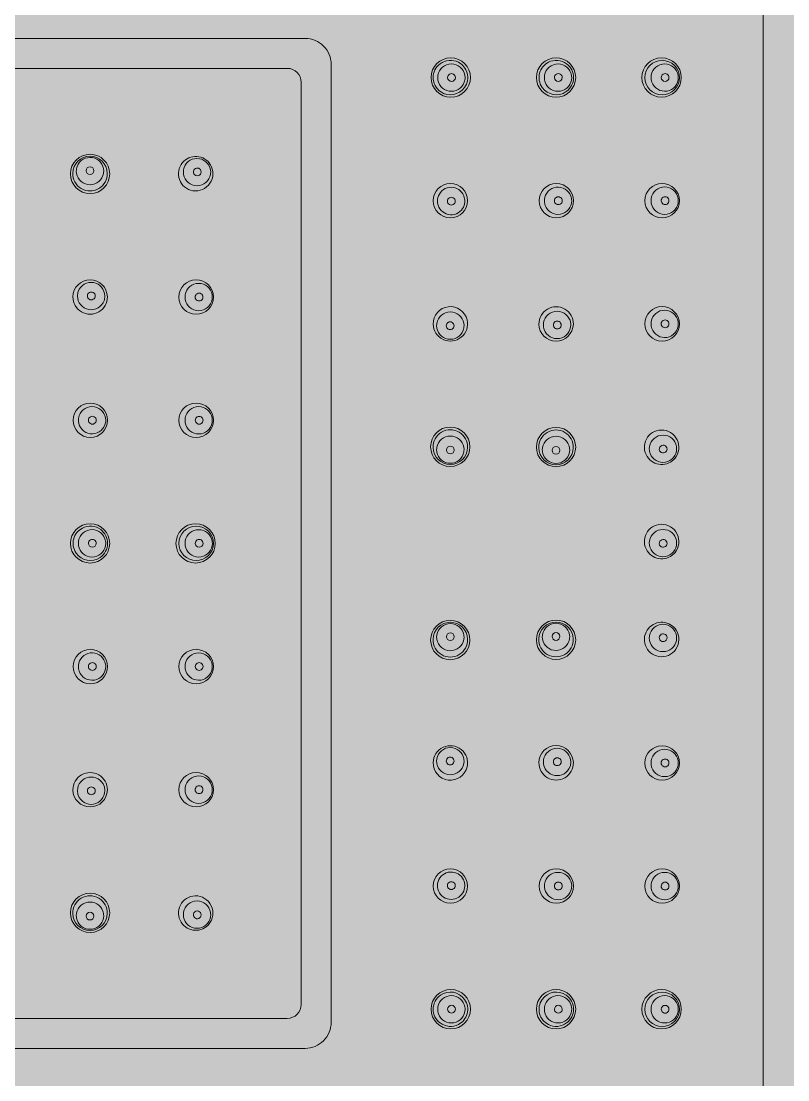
# Model space of a CAD drawing. Header units: metres. Extents: x 8 to 2416, y -346 to 476.
# Drawn here: x 221.245 to 221.3123, y -188.1158 to -188.0229 of the extents above; entities that cross this region are included whole.
import ezdxf

# ---------------------------------------------------------------- set-up
doc = ezdxf.new("R2010")
doc.units = ezdxf.units.M
doc.linetypes.add('0', pattern=[0])
doc.layers.get('0').update_dxf_attribs({"color": 250, "linetype": '0', "lineweight": 20})
doc.layers.add('baños', color=140, linetype='Continuous', lineweight=0)
doc.layers.add('SE-3', color=253, linetype='Continuous', lineweight=5)
doc.styles.get("Standard").update_dxf_attribs({"font": 'arial.ttf', "height": 0.1875})

# ---------------------------------------------------------------- blocks, each defined once
blk = doc.blocks.new('A$C3bae67db')
at = {"layer": 'baños'}
for p, q in [((0.05795743052766511, 0.144322481631086), (0.1420428246007646, 0.144322481631086)), ((0.05953425239812304, 0.1416937789345738), (0.140466002730534, 0.1416937789345738)), ((0.1443225757108735, 0.142043857970684), (0.1443225754321134, 0.05795731748658994)), ((0.1416938727786032, 0.1404659088862488), (0.1416938727786032, 0.05953413947369057)), ((0.05953425239812304, 0.05830626942536554), (0.1404660027303066, 0.05830626942536554)), ((0.05795743052766511, 0.05567756672882496), (0.1420428246007646, 0.05567756672882496))]:
    blk.add_line(p, q, dxfattribs=at)
blk.add_lwpolyline([(0.1822216636463319, 0.1822215602621071), (0.01777859148198413, 0.1822215602621071), (0.01777859148198413, 0.0177784880978038), (0.1822216636463319, 0.0177784880978038)], close=True, dxfattribs=at)
for centre in [(0.1548145222889357, 0.1408870045110753), (0.1640530075146867, 0.1408870039678796), (0.173318640134104, 0.1408899789571372), (0.1231651869033499, 0.1324260433361175), (0.1547765172470204, 0.1084808384551543), (0.1640530075146867, 0.1084584461727509), (0.1231651869033499, 0.1000025628189221), (0.1324312144556075, 0.1000025628189221), (0.1547765172470204, 0.0915192099047566), (0.1640530075146867, 0.09154160218716001), (0.1231651869033499, 0.0675740050237934), (0.1548145222889357, 0.05911304384883564), (0.1640530075146867, 0.05911304439203136), (0.173318640134104, 0.05911006940277375)]:
    blk.add_circle(centre, 0.001726273626168971, dxfattribs=at)
for centre, radius, start, end in [((0.1420439517716545, 0.142043857970684), 0.002278623939186994, 0, 90.028342605962), ((0.1547888044990682, 0.1408746469772559), 0.00152080370815291, 62.66042759306043, 126.6516953464654), ((0.1547952679800542, 0.1408844741055084), 0.001509106328667489, 15.44699995191784, 62.70706108587412), ((0.1640722618235682, 0.1408844735623127), 0.001509106328667489, 117.2929389141259, 164.5530000480822), ((0.1640787253045541, 0.1408746464340318), 0.00152080370815291, 53.3483046535346, 117.3395724069397), ((0.1733627583378361, 0.1408746346023015), 0.00152379913724904, 0.4815084169714707, 179.5184915830285), ((0.1404660027303066, 0.1404659088862488), 0.001227870048324664, 1.019894475264307e-08, 89.99999999743358), ((0.154779954137231, 0.1408858723439899), 0.001506514668338149, 126.6365019344265, 180.0534909585633), ((0.1548818735573345, 0.1408870348800129), 0.001204436081000226, 160.4002387764176, 180.1222094087611), ((0.1548762129459842, 0.1408905102631373), 0.001197938431549503, 359.8323604302385, 160.4660116733307), ((0.1548014601560421, 0.1408868336793496), 0.001502509496179472, 325.0549561738853, 15.42316380291073), ((0.1640660696475802, 0.1408868331361255), 0.001502509496179472, 164.5768361970892, 214.9450438261147), ((0.1642317606185966, 0.1408905097199131), 0.001197938431549503, 19.53398832666936, 180.1676395697615), ((0.1640875756663913, 0.1408858718007941), 0.001506514668338149, 359.9465090414367, 53.36349806557354), ((0.1642261000072462, 0.1408870343368172), 0.001204436081000226, 359.8777905912389, 19.59976122358242), ((0.1735879327966554, 0.1408975588384074), 0.001193729488785252, 19.31883691994197, 180.4856673573453), ((0.173548383587578, 0.140882942504664), 0.001235887417606161, 0.2085192358103739, 19.35172783045692), ((0.1547799326915733, 0.1408880552181309), 0.001506496842203655, 180.1365117840095, 235.2142598131893), ((0.154875373776596, 0.1408834951627291), 0.001197933953633447, 179.9535721002179, 340.4661922248824), ((0.1548872490989393, 0.1408878949216508), 0.0003418063086853633, 359.4251909468629, 180.574809053137), ((0.1548872490989393, 0.1408861024666983), 0.0003417930261405343, 180.2743482528581, 359.7256517471419), ((0.1548697114679012, 0.140886975271048), 0.001204434782080665, 340.4002334721913, 0.001426747796174793), ((0.1642382620966796, 0.1408869747278523), 0.001204434782080665, 179.9985732522038, 199.5997665278087), ((0.1642325997879848, 0.1408834946195334), 0.001197933953633447, 199.5338077751176, 0.04642789978211763), ((0.1642567245724162, 0.1408878943784266), 0.0003418063086853633, 359.4251909468629, 180.574809053137), ((0.1642567245724162, 0.1408861019234742), 0.0003417930261405343, 180.2743482528581, 359.7256517471419), ((0.164087597112049, 0.1408880546749067), 0.001506496842203655, 304.7857401868108, 359.8634882159922), ((0.1733627583378361, 0.1409054156539078), 0.001523851350039296, 180.6758761340693, 359.3241238659307), ((0.1736020809330707, 0.1408899221982729), 0.001207837290240649, 180.1177322109262, 199.462431998533), ((0.1735900794542626, 0.1408829216825787), 0.001194191915340333, 199.3376033057021, 0.2167987931731728), ((0.1736249318921832, 0.1408919247424087), 0.0003407503923429775, 359.2459407059765, 180.7540592940237), ((0.1736249318921832, 0.1408880084856499), 0.0003407213562947965, 180.0955432162111, 359.9044567837889), ((0.1547885912309734, 0.140897394191672), 0.001519107682017091, 235.1470028587918, 325.0064798470243), ((0.1640789385726489, 0.1408973936484479), 0.001519107682017091, 214.9935201529758, 304.8529971412082), ((0.1231643006516947, 0.1324698972235225), 0.001508167584307319, 0.8988493815665013, 179.0998149017747), ((0.1231623587499939, 0.1326707190876775), 0.001202478864778748, 0.3590424349740219, 159.9504803202511), ((0.1324413689594053, 0.1324522226109579), 0.001510474982378461, 32.1423970633517, 140.2087241241978), ((0.1231503753512584, 0.1326780761858615), 0.001188702755491038, 160.0855827822089, 179.9977080007025), ((0.1231630720519092, 0.1327118830991409), 0.0003427216785174244, 0.3316643732419094, 179.6745511585951), ((0.1324266470664384, 0.1324412776402468), 0.001506273214753162, 139.5304199536453, 260.3648829553553), ((0.1325482119779622, 0.1325905084226164), 0.001196171468180108, 160.2835028898118, 180.0059143141971), ((0.1325506891902819, 0.1325836751423921), 0.001200821812368165, 359.9070834077331, 160.0164505868466), ((0.132424476491849, 0.132457578697931), 0.001521988814155353, 260.5481525612156, 31.633336167478), ((0.1325686359629685, 0.1326093671298381), 0.000340463161306216, 99.65649165936632, 173.5617333049892), ((0.1325690308955814, 0.1326063921405805), 0.0003434622621792048, 35.70272115541425, 99.63819332802713), ((0.1231642624604206, 0.1324400996429844), 0.001508967363600021, 177.8229479661159, 2.030180756715632), ((0.1231641214516799, 0.1326856574057658), 0.001202472454991783, 180.358968906651, 340.1830485852777), ((0.1231630718386327, 0.1327158136802709), 0.0003427216785175545, 180.3316643734357, 359.6745511584029), ((0.1231761269213507, 0.1326783000023326), 0.001188687084480606, 340.3205009243842, 359.9977989997734), ((0.1325528564352112, 0.1325884322095234), 0.001200817506817739, 179.9068270054256, 340.0843865683467), ((0.1325714077592579, 0.1326092437337465), 0.0003432313649668054, 173.5931482232722, 249.6561820570691), ((0.1325714648543794, 0.1326072964444833), 0.0003414261719296849, 249.5335920906758, 323.3377727266896), ((0.1325707775483238, 0.1326069054866466), 0.0003417448353014675, 323.4591566175691, 35.80372518769882), ((0.1325553311964427, 0.1325816052425566), 0.00119617823364954, 340.3514577205625, 0.005868943530813565), ((0.1547836393076718, 0.1300687143410251), 0.001515209523409549, 0.2469365196410936, 179.7554027190644), ((0.1548495717347773, 0.1300592951881931), 0.001195045438537086, 22.2327774254911, 158.1927723495052), ((0.1640787793817449, 0.1300701143819545), 0.001515209523409549, 0.244597280935595, 179.7530634803589), ((0.1642307476170313, 0.13007862190371), 0.001198002774692498, 19.54098476406944, 175.6504272075318), ((0.173362401986898, 0.1300647464498077), 0.001523801172583426, 0.5737534540958034, 179.4252485220948), ((0.1735870965392419, 0.1300871698114356), 0.001193765215403577, 19.32207125938354, 180.3634045924782), ((0.1548496313835326, 0.1300432310515767), 0.001201160729709154, 157.4823809651803, 188.7029098754977), ((0.1548658201777666, 0.1300372802267766), 0.0003418119665338834, 359.8484264500146, 180.1447206987231), ((0.1548496313903538, 0.1300432310498714), 0.001201160736598691, 327.0834398431392, 22.94316871134812), ((0.1642419498457652, 0.1300763563818812), 0.001209345381516621, 175.5836531630927, 199.581443262906), ((0.1642555269698018, 0.1300757987762502), 0.0003418119665338834, 359.8552793012769, 180.1515735499855), ((0.1642251844671332, 0.1300752932365477), 0.001204359554630129, 359.9984916965058, 19.6016971446696), ((0.1736239775159643, 0.1300814908772914), 0.0003407568798300127, 359.6753688899595, 180.6539242679389), ((0.1735748515534592, 0.1300797142414361), 0.001207791056576054, 359.9972663805075, 19.46362926669158), ((0.1547836390318675, 0.1300822255915257), 0.001515211808342921, 180.2663152946292, 359.7360239440766), ((0.1548496313908085, 0.1300432310502124), 0.001201160737011495, 188.7029097774981, 327.0834398944908), ((0.1548658200720379, 0.1300355126130519), 0.0003418119665339049, 179.8484264500145, 0.1447206987231602), ((0.1640787796575491, 0.1300836256324551), 0.001515211808342921, 180.2639760559234, 359.7336847053708), ((0.1642315464253183, 0.1300717577606925), 0.001198002720139636, 199.5409825423229, 0.1675718781782871), ((0.1642555270755306, 0.1300740311624971), 0.0003418119665339049, 179.8552793012768, 0.1515735499854856), ((0.1733624022554263, 0.1300955574157179), 0.001523803867774046, 180.5837768436947, 359.4152251325286), ((0.1736011463920217, 0.1300795406747746), 0.001207791059114692, 179.9972673894018, 199.4636292400845), ((0.1735889014021463, 0.1300720851049171), 0.001193765217027741, 199.3220713678814, 0.3634036108910048), ((0.1736239886916078, 0.1300776018586198), 0.0003407458622599414, 180.0000000000635, 0.3292931579268081), ((0.1231747063806665, 0.121623541393852), 0.001510641993610608, 0.5809473250861245, 179.4860116572814), ((0.123262699549457, 0.1217059849352253), 0.001200928035992184, 359.92580103304, 160.1673369226743), ((0.1324740349954823, 0.1216022853915248), 0.001523564837230641, 0.5749321923366639, 179.4273566964525), ((0.1326987807566979, 0.1216258576544575), 0.00119389333313216, 359.6410510969565, 160.6700218788731), ((0.1232623369068619, 0.1217085495881847), 0.001199718968097798, 160.2766783095563, 180.003053155093), ((0.1232772612628992, 0.1217197312221217), 0.0003424123588573842, 359.901977847135, 179.9074873413072), ((0.1327108255040343, 0.1216185695606313), 0.001207674969753276, 160.5328952600326, 180), ((0.1327336136377539, 0.121620538979748), 0.0003407760450880885, 359.6740150187168, 180.3195815854411), ((0.1231747060002704, 0.1216241922170909), 0.001510635915196017, 179.5106951228642, 0.5562638595076828), ((0.1232635601574543, 0.1217070845143482), 0.001200943033476937, 179.9331528515922, 340.1968952919805), ((0.1232772612081021, 0.1217196982979019), 0.0003424123588572697, 179.9019781301492, 359.907487058293), ((0.1232639058281961, 0.1217044297143204), 0.00119972075021922, 340.3105915023508, 0), ((0.132474034394761, 0.1216323613833694), 0.001523560504830024, 180.5584262577229, 359.4438626310407), ((0.1326970202950974, 0.1216110324051769), 0.001193893552601191, 179.6382842799193, 340.6700129615115), ((0.1327336134233406, 0.121616699387026), 0.0003407760450881728, 179.6740150186533, 0.3195815855062213), ((0.1326849756937349, 0.1216183202511658), 0.00120767496975197, 340.5328952513857, 0.00274696578805152), ((0.1547853672098167, 0.1192765180312456), 0.001507949430811743, 12.71368867748525, 181.2138850666507), ((0.1547802005598182, 0.1191144339683952), 0.001200943033476937, 359.9331528515922, 160.1968952919805), ((0.1640625266116071, 0.119260297291806), 0.001510635915196017, 359.4437361404923, 180.4893048771358), ((0.1641513807687911, 0.1191774049945202), 0.001200943033476937, 19.80310470801955, 180.0668471484078), ((0.1733614600732576, 0.1192551031147566), 0.001523560504830024, 0.5561373689593011, 179.441573742277), ((0.173584445973594, 0.1192764320929776), 0.001193893552601191, 19.32998703848845, 180.3617157200807), ((0.154786836550576, 0.1192644883590113), 0.001509211767642307, 180.756105973771, 13.17146777037103), ((0.1547810611678155, 0.119115533547518), 0.001200928035992184, 179.92580103304, 340.1673369226742), ((0.1547798548890764, 0.119117088768423), 0.00119972075021922, 160.3105915023508, 180), ((0.1547664994543734, 0.1191017872606217), 0.0003424123588573842, 179.9019778471349, 359.9074873413071), ((0.1547664995091704, 0.1191018201848415), 0.0003424123588572697, 359.9019781301491, 179.907487058293), ((0.1547814238101832, 0.1191129688945587), 0.001199718968097798, 340.2766783095563, 0.003053155092960894), ((0.1640625269920033, 0.1192609481150164), 0.001510641993610608, 180.5139883427186, 359.4190526749139), ((0.1641501575181987, 0.1191759399206838), 0.001199718968097798, 179.996946844907, 199.7233216904437), ((0.1641505201607938, 0.1191785045736431), 0.001200928035992184, 199.8326630773257, 0.07419896695995848), ((0.1641650818194389, 0.119164791210995), 0.0003424123588572697, 0.09251294170702966, 180.0980218698508), ((0.164165081874236, 0.1191647582867468), 0.0003424123588573842, 180.0925126586928, 0.09802215286506169), ((0.1641517264395329, 0.119180059794548), 0.00119972075021922, 0, 19.68940849764915), ((0.1733614606739788, 0.1192851791066296), 0.001523564837230641, 180.5726433035475, 359.4250678076634), ((0.1735982511823035, 0.1192688949374947), 0.001207674969753276, 180, 199.4671047399674), ((0.1735862064351945, 0.1192616068436685), 0.00119389333313216, 199.3299781211269, 0.3589489030434814), ((0.1736210391018371, 0.1192707651111), 0.0003407760450881728, 359.6804184144938, 180.3259849813467), ((0.1736210393162505, 0.1192669255184065), 0.0003407760450880885, 179.6804184145589, 0.3259849812831996), ((0.1735724013722315, 0.1192691442469602), 0.00120767496975197, 359.997253034212, 19.4671047486143), ((0.1231909590462124, 0.1108008638764133), 0.001515211808342921, 0.2663152946292405, 179.7360239440766), ((0.1233437258139816, 0.110812731748176), 0.001198002720139636, 359.8324281218217, 160.4590174576771), ((0.1324749765769297, 0.1107919070824366), 0.001523803867774046, 0.5847748674714536, 179.4162231563053), ((0.1327014757236498, 0.110815379393209), 0.001193765217027741, 359.636596389109, 160.6779286321186), ((0.1231909587704081, 0.1108143751269139), 0.001515209523409549, 180.2469365196411, 359.7554027190644), ((0.1233541292344285, 0.1108081331269872), 0.001209345381516621, 160.4185567370955, 184.4163468369073), ((0.1233429270056945, 0.1108058676051584), 0.001198002774692498, 184.3495727924682, 340.4590152359306), ((0.1233677064641938, 0.1108104583463714), 0.0003418119665339049, 359.8484264500146, 180.1447206987231), ((0.1233677063584651, 0.1108086907326467), 0.0003418119665338834, 179.8484264500145, 0.1447206987231602), ((0.1233373638557964, 0.1108091962723208), 0.001204359554630129, 340.3983028553304, 0.00150830349425744), ((0.1324749763084014, 0.1108227180483183), 0.001523801172583426, 180.5747514779052, 359.4262465459042), ((0.1326996708607453, 0.1108002946866904), 0.001193765215403577, 179.6365954075218, 340.6779287406165), ((0.1327137207135252, 0.1108079238233515), 0.001207791059114692, 160.5363707599155, 180.0027326105982), ((0.1327365518374677, 0.1108059736208347), 0.0003407568798300127, 179.346075732061, 0.324631110040522), ((0.1327365630131112, 0.1108098626395062), 0.0003407458622599414, 359.6707068420732, 179.9999999999365), ((0.13268742587519, 0.11080775025669), 0.001207791056576054, 340.5363707333084, 0.002733619492575247), ((0.154777441690177, 0.1084667821483158), 0.001508967363600021, 357.8229479661159, 182.0301807567156), ((0.1640520830717573, 0.1084443898659124), 0.001508967363600021, 357.9698192432843, 182.1770520338841), ((0.1733140727449349, 0.1084461868578792), 0.001506273214753162, 99.63511704464479, 220.4695800463549), ((0.1733119021703455, 0.1084298858001951), 0.001521988814155353, 328.366663832522, 99.45184743878444), ((0.1547775826986904, 0.1082212243855061), 0.001202472454991783, 0.3589689066509878, 160.1830485852777), ((0.1640519420630167, 0.1081988321031027), 0.001202472454991783, 19.81695141472233, 179.641031093349), ((0.1734402821137078, 0.1082990322886026), 0.001200817506817739, 19.91561343165329, 180.0931729945744), ((0.1547774034986755, 0.1084369845677777), 0.001508167584307319, 180.8988493815665, 359.0998149017749), ((0.1547655772292469, 0.1082285817889677), 0.001188687084480606, 160.3205009243842, 179.9977989997734), ((0.1547793454006037, 0.1082361627036228), 0.001202478864778748, 180.359042434974, 339.950480320251), ((0.1547786323117375, 0.1081910681110294), 0.0003427216785175545, 0.3316643734356975, 179.6745511584029), ((0.1547786320986884, 0.1081949986921309), 0.0003427216785174244, 180.3316643732419, 359.6745511585951), ((0.1547913287991118, 0.1082288056054104), 0.001188702755491038, 340.0855827822091, 359.9977080007025), ((0.1640521212630315, 0.1084145922853459), 0.001508167584307319, 180.9001850982253, 359.1011506184335), ((0.1640381959625952, 0.108206413323007), 0.001188702755491038, 180.0022919992975, 199.9144172177911), ((0.1640501793613307, 0.108213770421191), 0.001202478864778748, 200.049519679749, 359.640957565026), ((0.1640508924499695, 0.1081686758285976), 0.0003427216785175545, 0.325448841597066, 179.6683356265643), ((0.164050892663246, 0.1081726064097275), 0.0003427216785174244, 180.3254488414049, 359.6683356267581), ((0.1640639475326875, 0.1082061895065642), 0.001188687084480606, 0.002201000226615922, 19.67949907561579), ((0.1734356376564588, 0.1082969560755096), 0.001196171468180108, 179.9940856858028, 199.7164971101882), ((0.1734381148687785, 0.1083037893557623), 0.001200821812368165, 199.9835494131536, 0.09291659226688478), ((0.1734588334377545, 0.108278220764408), 0.0003432313649668054, 110.3438179429309, 186.406851776728), ((0.1734560616412377, 0.108278097368288), 0.000340463161306216, 186.4382666950108, 260.3435083406337), ((0.173458890532876, 0.1082801680536427), 0.0003414261719296849, 36.66222727331039, 110.4664079093241), ((0.1734564565740779, 0.1082810723575456), 0.0003434622621792048, 260.361806671973, 324.2972788445858), ((0.1734582032268204, 0.1082805590115079), 0.0003417448353014675, 324.1962748123012, 36.54084338243083), ((0.1734427568749393, 0.1083058592555695), 0.00119617823364954, 359.9941310564691, 19.64854227943749), ((0.1733287946379019, 0.1084352418871966), 0.001510474982378461, 219.7912758758021, 327.8576029366485), ((0.1231844412122314, 0.1000000324133552), 0.001509106328667489, 117.2929389141259, 164.5530000480822), ((0.1231909046932174, 0.0999902052850743), 0.00152080370815291, 53.34830465353465, 117.3395724069396), ((0.1324753326595669, 0.09998721846408642), 0.00152379913724904, 0.4815084169714707, 179.5184915830285), ((0.1733140727449349, 0.1001681136695467), 0.001506273214753162, 99.63511704464479, 220.4695800463549), ((0.1733119021703455, 0.1001518126118626), 0.001521988814155353, 328.366663832522, 99.45184743878444), ((0.1231782490362434, 0.100002391987168), 0.001502509496179472, 164.5768361970892, 214.9450438261147), ((0.1233439400072598, 0.1000060685709556), 0.001197938431549503, 19.53398832666936, 180.1676395697615), ((0.1231997550550545, 0.1000014306518366), 0.001506514668338149, 359.9465090414367, 53.3634980655735), ((0.1233382793959095, 0.1000025931878596), 0.001204436081000226, 359.8777905912389, 19.59976122358242), ((0.1327005071181588, 0.1000101427001923), 0.001193729488785252, 19.31883691994197, 180.4856673573453), ((0.1326609579090814, 0.09999552636644893), 0.001235887417606161, 0.2085192358103739, 19.35172783045692), ((0.1734402821137078, 0.1000209591002701), 0.001200817506817739, 19.91561343165329, 180.0931729945744), ((0.1734427568749393, 0.1000277860672369), 0.00119617823364954, 359.9941310564691, 19.64854227943749), ((0.1233504414853428, 0.1000025335788948), 0.001204434782080665, 179.9985732522038, 199.5997665278087), ((0.1233447791768754, 0.09999905347057592), 0.001197933953633447, 199.5338077751176, 0.04642789978211763), ((0.1233689039610795, 0.1000034532294691), 0.0003418063086853633, 359.4251909468629, 180.574809053137), ((0.1233689039610795, 0.1000016607745167), 0.0003417930261405343, 180.2743482528581, 359.7256517471419), ((0.1231997765007122, 0.1000036135259492), 0.001506496842203655, 304.7857401868107, 359.8634882159906), ((0.1324753326595669, 0.1000179995156927), 0.001523851350039296, 180.6758761340693, 359.3241238659307), ((0.1327146552545742, 0.1000025060600578), 0.001207837290240649, 180.1177322109262, 199.462431998533), ((0.1327026537757661, 0.09999550554436354), 0.001194191915340333, 199.3376033057018, 0.2167987931731728), ((0.1327375062136866, 0.1000045086041936), 0.0003407503923429775, 359.2459407059762, 180.7540592940236), ((0.1327375062136866, 0.1000005923474347), 0.0003407213562947965, 180.0955432162111, 359.9044567837889), ((0.1734356376564588, 0.1000188828871771), 0.001196171468180108, 179.9940856858028, 199.7164971101882), ((0.1734381148687785, 0.1000257161674298), 0.001200821812368165, 199.9835494131536, 0.09291659226688478), ((0.1734588334377545, 0.1000001475760754), 0.0003432313649668054, 110.3438179429309, 186.406851776728), ((0.1734560616412377, 0.1000000241799555), 0.000340463161306216, 186.4382666950108, 260.3435083406337), ((0.173458890532876, 0.1000020948653102), 0.0003414261719296849, 36.66222727331039, 110.4664079093241), ((0.1734564565740779, 0.1000029991692131), 0.0003434622621792048, 260.361806671973, 324.2972788445858), ((0.1734582032268204, 0.1000024858231754), 0.0003417448353014675, 324.1962748123012, 36.54084338243083), ((0.1231911179613121, 0.1000129524994904), 0.001519107682017091, 214.9935201529758, 304.8529971412081), ((0.1733287946379019, 0.100157168698864), 0.001510474982378461, 219.7912758758021, 327.8576029366485), ((0.1547774034986755, 0.09156306379213319), 0.001508167584307319, 0.9001850982249275, 179.1011506184335), ((0.1547793454006037, 0.09176388565628812), 0.001202478864778748, 20.04951967974874, 179.640957565026), ((0.1640521212630315, 0.09158545607456503), 0.001508167584307319, 0.8988493815665013, 179.0998149017747), ((0.1640501793613307, 0.09178627793871996), 0.001202478864778748, 0.3590424349740219, 159.9504803202513), ((0.1733287946379019, 0.09156480647271437), 0.001510474982378461, 32.14239706335145, 140.2087241241978), ((0.1547786320986884, 0.09180504966778003), 0.0003427216785174244, 0.3254488414049065, 179.6683356267581), ((0.1547913287991118, 0.09177124275450055), 0.001188702755491038, 0.00229199929753495, 19.91441721779088), ((0.1640381959625952, 0.09179363503690396), 0.001188702755491038, 160.0855827822087, 179.9977080007025), ((0.164050892663246, 0.09182744195018344), 0.0003427216785174244, 0.3316643732419094, 179.6745511585951), ((0.1733140727449349, 0.09155386150203171), 0.001506273214753162, 139.5304199536451, 260.3648829553553), ((0.1734356376564588, 0.09170309228440132), 0.001196171468180108, 160.2835028898118, 180.0059143141971), ((0.1734381148687785, 0.09169625900414857), 0.001200821812368165, 359.9070834077331, 160.0164505868466), ((0.1733119021703455, 0.09157016255971584), 0.001521988814155353, 260.5481525612156, 31.63333616747779), ((0.1734560616412377, 0.09172195099162295), 0.000340463161306216, 99.65649165936632, 173.5617333049894), ((0.1734564565740779, 0.09171897600236534), 0.0003434622621792048, 35.70272115541402, 99.63819332802701), ((0.154777441690177, 0.09153326621159508), 0.001508967363600021, 177.9698192432843, 2.177052033884066), ((0.1547655772292469, 0.09177146657094326), 0.001188687084480606, 180.0022010002266, 199.679499075616), ((0.1547775826986904, 0.09177882397440484), 0.001202472454991783, 199.8169514147223, 359.6410310933491), ((0.1547786323117375, 0.09180898024888151), 0.0003427216785175545, 180.3254488415971, 359.6683356265643), ((0.1640520830717573, 0.09155565849399849), 0.001508967363600021, 177.8229479661159, 2.030180756715632), ((0.1640519420630167, 0.09180121625680826), 0.001202472454991783, 180.358968906651, 340.1830485852777), ((0.1640508924499695, 0.09183137253131335), 0.0003427216785175545, 180.3316643734357, 359.6745511584029), ((0.1640639475326875, 0.09179385885334668), 0.001188687084480606, 340.320500924384, 359.9977989997734), ((0.1734402821137078, 0.09170101607130832), 0.001200817506817739, 179.9068270054256, 340.0843865683467), ((0.1734588334377545, 0.09172182759550296), 0.0003432313649668054, 173.5931482232722, 249.6561820570691), ((0.173458890532876, 0.09171988030626821), 0.0003414261719296849, 249.5335920906759, 323.3377727266896), ((0.1734582032268204, 0.09171948934840302), 0.0003417448353014675, 323.4591566175689, 35.80372518769882), ((0.1734427568749393, 0.09169418910434146), 0.00119617823364954, 340.3514577205627, 0.005868943530813565), ((0.1231909587704081, 0.08918567323299698), 0.001515209523409549, 0.244597280935595, 179.7530634803589), ((0.1233429270056945, 0.0891941807547525), 0.001198002774692498, 19.54098476406944, 175.6504272075318), ((0.1324749763084014, 0.08917733031159258), 0.001523801172583426, 0.5737534540958034, 179.4252485220948), ((0.1326996708607453, 0.08919975367322053), 0.001193765215403577, 19.32207125938354, 180.3634045924782), ((0.1233541292344285, 0.08919191523292369), 0.001209345381516621, 175.5836531630927, 199.5814432629045), ((0.1233677063584651, 0.08919135762729269), 0.0003418119665338834, 359.8552793012769, 180.1515735499855), ((0.1233373638557964, 0.08919085208759014), 0.001204359554630129, 359.9984916965058, 19.6016971446696), ((0.1327365518374677, 0.08919407473907626), 0.0003407568798300127, 359.6753688899595, 180.6539242679389), ((0.13268742587519, 0.08919229810322093), 0.001207791056576054, 359.9972663805075, 19.46362926669158), ((0.1231909590462124, 0.08919918448349762), 0.001515211808342921, 180.2639760559234, 359.7336847053708), ((0.1233437258139816, 0.08918731661173496), 0.001198002720139636, 199.5409825423229, 0.1675718781782871), ((0.1233677064641938, 0.08918959001353954), 0.0003418119665339049, 179.8552793012768, 0.1515735499854856), ((0.1324749765769297, 0.08920814127750276), 0.001523803867774046, 180.5837768436947, 359.4152251325286), ((0.1327137207135252, 0.08919212453655945), 0.001207791059114692, 179.9972673894018, 199.4636292400845), ((0.1327014757236498, 0.08918466896670196), 0.001193765217027741, 199.3220713678814, 0.3634036108910048), ((0.1327365630131112, 0.08919018572040471), 0.0003407458622599414, 180.0000000000635, 0.3292931579268081), ((0.154786836550576, 0.08073556000089965), 0.001509211767642307, 346.828532229629, 179.243894026229), ((0.1547810611678155, 0.0808845148123929), 0.001200928035992184, 19.83266307732556, 180.07419896696), ((0.1640625269920033, 0.0807391002448945), 0.001510641993610608, 0.5809473250861245, 179.4860116572814), ((0.1641505201607938, 0.08082154378626782), 0.001200928035992184, 359.92580103304, 160.1673369226745), ((0.1733614606739788, 0.08071486925328131), 0.001523564837230641, 0.5749321923366639, 179.4273566964525), ((0.1735862064351945, 0.08073844151624243), 0.00119389333313216, 359.6410510969565, 160.6700218788731), ((0.1547798548890764, 0.08088295959148795), 0.00119972075021922, 180, 199.6894084976491), ((0.1547802005598182, 0.08088561439151576), 0.001200943033476937, 199.8031047080193, 0.06684714840780348), ((0.1547664994543734, 0.08089826109928921), 0.0003424123588573842, 0.09251265869286474, 180.098022152865), ((0.1547664995091704, 0.08089822817506942), 0.0003424123588572697, 180.092512941707, 0.09802186985085153), ((0.1547814238101832, 0.08088707946535223), 0.001199718968097798, 359.996946844907, 19.72332169044347), ((0.1641501575181987, 0.08082410843922716), 0.001199718968097798, 160.2766783095566, 180.003053155093), ((0.164165081874236, 0.08083529007316415), 0.0003424123588573842, 359.901977847135, 179.9074873413072), ((0.1735982511823035, 0.08073115342241621), 0.001207674969753276, 160.5328952600329, 180), ((0.1736210393162505, 0.08073312284150447), 0.0003407760450880885, 359.6740150187168, 180.3195815854411), ((0.1547853672098167, 0.0807235303286653), 0.001507949430811743, 178.7861149333493, 347.2863113225147), ((0.1640625266116071, 0.08073975106810494), 0.001510635915196017, 179.5106951228642, 0.5562638595076828), ((0.1641513807687911, 0.08082264336539069), 0.001200943033476937, 179.9331528515922, 340.1968952919807), ((0.1641650818194389, 0.08083525714891593), 0.0003424123588572697, 179.9019781301492, 359.907487058293), ((0.1641517264395329, 0.08081998856536288), 0.00119972075021922, 340.3105915023508, 0), ((0.1733614600732576, 0.0807449452451543), 0.001523560504830024, 180.5584262577229, 359.4438626310407), ((0.173584445973594, 0.08072361626693336), 0.001193893552601191, 179.6382842799193, 340.6700129615115), ((0.1736210391018371, 0.0807292832488109), 0.0003407760450881728, 179.6740150186533, 0.3195815855062213), ((0.1735724013722315, 0.0807309041129507), 0.00120767496975197, 340.5328952513857, 0.00274696578805152), ((0.1231747060002704, 0.07837585614284848), 0.001510635915196017, 359.4437361404923, 180.4893048771358), ((0.1232635601574543, 0.07829296384556272), 0.001200943033476937, 19.80310470801955, 180.0668471484078), ((0.132474034394761, 0.0783676869765415), 0.001523560504830024, 0.5561373689593011, 179.441573742277), ((0.1326970202950974, 0.07838901595476244), 0.001193893552601191, 19.32998703848845, 180.3617157200807), ((0.1231747063806665, 0.07837650696605891), 0.001510641993610608, 180.5139883427186, 359.4190526749139), ((0.1232623369068619, 0.07829149877172625), 0.001199718968097798, 179.996946844907, 199.7233216904437), ((0.123262699549457, 0.07829406342468559), 0.001200928035992184, 199.8326630773257, 0.07419896695995848), ((0.1232772612081021, 0.07828035006203748), 0.0003424123588572697, 0.09251294170702966, 180.0980218698508), ((0.1232772612628992, 0.07828031713778927), 0.0003424123588573842, 180.0925126586928, 0.09802215286506169), ((0.1232639058281961, 0.07829561864559054), 0.00119972075021922, 0, 19.68940849764915), ((0.1324740349954823, 0.0783977629684145), 0.001523564837230641, 180.5726433035458, 359.4250678076634), ((0.1327108255040343, 0.07838147879927959), 0.001207674969753276, 180, 199.4671047399674), ((0.1326987807566979, 0.07837419070545337), 0.00119389333313216, 199.3299781211269, 0.3589489030434814), ((0.1327336134233406, 0.0783833489728849), 0.0003407760450881728, 359.6804184144938, 180.3259849813467), ((0.1327336136377539, 0.07837950938019134), 0.0003407760450880885, 179.6804184145589, 0.3259849812831996), ((0.1326849756937349, 0.07838172810874511), 0.00120767496975197, 359.997253034212, 19.4671047486143), ((0.1547836390318675, 0.06991782276838521), 0.001515211808342921, 0.2639760559234214, 179.7336847053708), ((0.1548496313908085, 0.0699568173096985), 0.001201160737011495, 32.91656010550902, 171.2970902225019), ((0.1640787796575491, 0.0699164227274558), 0.001515211808342921, 0.2663152946292405, 179.7360239440766), ((0.1642315464253183, 0.06992829059921846), 0.001198002720139636, 359.8324281218217, 160.4590174576769), ((0.1733624022554263, 0.06990449094419304), 0.001523803867774046, 0.5847748674714536, 179.4162231563053), ((0.1735889014021463, 0.06992796325499384), 0.001193765217027741, 359.636596389109, 160.6779286321186), ((0.1547836393076718, 0.06993133401888585), 0.001515209523409549, 180.2445972809356, 359.7530634803589), ((0.1548496313835326, 0.06995681730833425), 0.001201160729709154, 171.2970901245023, 202.5176190348198), ((0.1548658200720379, 0.06996453574685901), 0.0003418119665339049, 359.8552793012769, 180.1515735499855), ((0.1548658201777666, 0.06996276813313429), 0.0003418119665338834, 179.8552793012768, 0.1515735499854856), ((0.1548496313903538, 0.06995681731003955), 0.001201160736598691, 337.0568312886517, 32.91656015686062), ((0.1640787793817449, 0.06992993397795644), 0.001515209523409549, 180.2469365196411, 359.7554027190644), ((0.1642419498457652, 0.06992369197802972), 0.001209345381516621, 160.4185567370938, 184.4163468369075), ((0.1642307476170313, 0.06992142645620092), 0.001198002774692498, 184.3495727924682, 340.4590152359306), ((0.1642555270755306, 0.06992601719741387), 0.0003418119665339049, 359.8484264500146, 180.1447206987231), ((0.1642555269698018, 0.06992424958366072), 0.0003418119665338834, 179.8484264500145, 0.1447206987231602), ((0.1642251844671332, 0.06992475512336327), 0.001204359554630129, 340.3983028553304, 0.00150830349425744), ((0.173362401986898, 0.06993530191010322), 0.001523801172583426, 180.5747514779052, 359.4262465459042), ((0.1735870965392419, 0.06991287854847528), 0.001193765215403577, 179.6365954075218, 340.6779287406163), ((0.1736011463920217, 0.06992050768513636), 0.001207791059114692, 160.5363707599157, 180.0027326105982), ((0.1736239775159643, 0.06991855748261955), 0.0003407568798300127, 179.346075732061, 0.324631110040522), ((0.1736239886916078, 0.06992244650129109), 0.0003407458622599414, 359.6707068420732, 179.9999999999365), ((0.1735748515534592, 0.06992033411847487), 0.001207791056576054, 340.5363707333082, 0.002733619492575247), ((0.1231642624604206, 0.06755994871695492), 0.001508967363600021, 357.9698192432843, 182.1770520338841), ((0.1324266470664384, 0.0675587707196641), 0.001506273214753162, 99.63511704464473, 220.4695800463546), ((0.132424476491849, 0.06754246966197996), 0.001521988814155353, 328.3666638325218, 99.45184743878438), ((0.1548495717347773, 0.06994075317171777), 0.001195045438537086, 201.8072276504948, 337.7672225745089), ((0.1231641214516799, 0.06731439095414515), 0.001202472454991783, 19.81695141472233, 179.641031093349), ((0.1325528564352112, 0.06741161615038749), 0.001200817506817739, 19.91561343165329, 180.0931729945744), ((0.1231643006516947, 0.06753015113638838), 0.001508167584307319, 180.9001850982251, 359.1011506184335), ((0.1231503753512584, 0.06732197217404945), 0.001188702755491038, 180.0022919992975, 199.9144172177909), ((0.1231623587499939, 0.06732932927223345), 0.001202478864778748, 200.049519679749, 359.640957565026), ((0.1231630718386327, 0.06728423467964006), 0.0003427216785175545, 0.325448841597066, 179.6683356265643), ((0.1231630720519092, 0.06728816526076997), 0.0003427216785174244, 180.3254488414049, 359.6683356267581), ((0.1231761269213507, 0.06732174835760674), 0.001188687084480606, 0.002201000226615922, 19.67949907561579), ((0.1325482119779622, 0.06740953993729448), 0.001196171468180108, 179.9940856858028, 199.7164971101882), ((0.1325506891902819, 0.06741637321754723), 0.001200821812368165, 199.9835494131534, 0.09291659226688478), ((0.1325714077592579, 0.06739080462619285), 0.0003432313649668054, 110.3438179429309, 186.4068517767278), ((0.1325686359629685, 0.06739068123007286), 0.000340463161306216, 186.4382666950108, 260.3435083406337), ((0.1325714648543794, 0.0673927519154276), 0.0003414261719296849, 36.66222727331041, 110.4664079093241), ((0.1325690308955814, 0.06739365621933047), 0.0003434622621792048, 260.361806671973, 324.2972788445857), ((0.1325707775483238, 0.06739314287329279), 0.0003417448353014675, 324.1962748123012, 36.54084338243083), ((0.1325553311964427, 0.06741844311735434), 0.00119617823364954, 359.9941310564691, 19.64854227943749), ((0.1324413689594053, 0.06754782574898144), 0.001510474982378461, 219.7912758758021, 327.8576029366483), ((0.1547885912309734, 0.0591026541682389), 0.001519107682017091, 34.99352015297554, 124.8529971412081), ((0.1640789385726489, 0.05910265471146303), 0.001519107682017091, 55.14700285879173, 145.006479847024), ((0.1733627583378361, 0.05909463270600313), 0.001523851350039296, 0.6758761340693334, 179.3241238659307), ((0.1404660027303066, 0.05953413947369057), 0.001227870048324664, 270.0000000025664, 359.999999989801), ((0.1547799326915733, 0.05911199314178006), 0.001506496842203655, 124.7857401868107, 179.8634882159906), ((0.154875373776596, 0.05911655319718179), 0.001197933953633447, 19.53380777511743, 180.0464278997821), ((0.1548697114679012, 0.05911307308886293), 0.001204434782080665, 359.9985732522038, 19.5997665278087), ((0.1548014601560421, 0.0591132146805613), 0.001502509496179472, 344.5768361970892, 34.94504382611471), ((0.1640660696475802, 0.05911321522378543), 0.001502509496179472, 145.0549561738853, 195.4231638029107), ((0.1642382620966796, 0.05911307363205864), 0.001204434782080665, 160.4002334721913, 180.0014267477962), ((0.1642325997879848, 0.0591165537403775), 0.001197933953633447, 359.9535721002179, 160.4661922248826), ((0.164087597112049, 0.05911199368500419), 0.001506496842203655, 0.1365117840078115, 55.21425981318934), ((0.1736020809330707, 0.05911012616163802), 0.001207837290240649, 160.537568001467, 179.8822677890738), ((0.1735900794542626, 0.05911712667733227), 0.001194191915340333, 359.7832012068268, 160.6623966942982), ((0.154779954137231, 0.05911417601592106), 0.001506514668338149, 179.9465090414367, 233.3634980655736), ((0.1548818735573345, 0.05911301347989806), 0.001204436081000226, 179.8777905912389, 199.5997612235822), ((0.1548762129459842, 0.05910953809677366), 0.001197938431549503, 199.5339883266693, 0.1676395697615085), ((0.1548872490989393, 0.05911215343826015), 0.0003418063086853633, 179.425190946863, 0.5748090531370391), ((0.1548872490989393, 0.05911394589321262), 0.0003417930261405343, 0.274348252858073, 179.7256517471419), ((0.1547952679800542, 0.0591155742544025), 0.001509106328667489, 297.2929389141258, 344.5530000480824), ((0.1640722618235682, 0.05911557479759821), 0.001509106328667489, 195.4469999519176, 242.7070610858742), ((0.1642317606185966, 0.05910953863999779), 0.001197938431549503, 179.8323604302385, 340.4660116733306), ((0.1642567245724162, 0.05911215398148428), 0.0003418063086853633, 179.425190946863, 0.5748090531370391), ((0.1642567245724162, 0.05911394643643675), 0.0003417930261405343, 0.274348252858073, 179.7256517471419), ((0.1640875756663913, 0.05911417655911677), 0.001506514668338149, 306.6365019344262, 0.05349095856325577), ((0.1642261000072462, 0.05911301402309377), 0.001204436081000226, 340.4002387764178, 0.1222094087611261), ((0.1733627583378361, 0.05912541375760938), 0.00152379913724904, 180.4815084169715, 359.5184915830285), ((0.1735879327966554, 0.05910248952150354), 0.001193729488785252, 179.5143326426547, 340.681163080058), ((0.1736249318921832, 0.05910812361750217), 0.0003407503923429775, 179.2459407059764, 0.7540592940235616), ((0.1736249318921832, 0.05911203987426106), 0.0003407213562947965, 0.09554321621105726, 179.904456783789), ((0.173548383587578, 0.05911710585524688), 0.001235887417606161, 340.6482721695432, 359.7914807641897), ((0.1420439517716545, 0.05795619038922695), 0.002278623939186942, 269.971657394038, 0.02834075572858865), ((0.1547888044990682, 0.05912540138265499), 0.00152080370815291, 233.3483046535347, 297.3395724069396), ((0.1640787253045541, 0.05912540192587912), 0.00152080370815291, 242.6604275930603, 306.6516953464655)]:
    blk.add_arc(centre, radius, start, end, dxfattribs=at)
blk = doc.blocks.new('PL BASE 2N NASAS 09')
at = {"layer": 'baños'}
blk.add_blockref('A$C3bae67db', (171.1635954123708, -19.96723879485315), dxfattribs=at)
at = {"layer": 'baños', "linetype": 'Continuous', "flags": 8}
for tag, p in [('MODELNUMBER', (167.1329024166141, -5.630616461235325, 2.857834639711941e-07)), ('TRADENAME', (167.1329024166694, -5.630658418648187, 2.857834639711941e-07)), ('MATERIAL', (167.132902416781, -5.630742991131916, 2.857834639711941e-07)), ('PRODUCT', (167.1329024167253, -5.630700704890165, 2.857834639711941e-07)), ('MODELNUMBER', (168.3076463902173, -5.630616461235325, 2.857834639711941e-07)), ('TRADENAME', (168.3076463902726, -5.630658418648187, 2.857834639711941e-07)), ('MATERIAL', (168.3076463903842, -5.630742991131916, 2.857834639711941e-07)), ('PRODUCT', (168.3076463903285, -5.630700704890165, 2.857834639711941e-07))]:
    blk.add_attdef(tag, p, '', height=2.537174511142602e-05, rotation=180.0000755047861, dxfattribs=at)
blk = doc.blocks.new('PL MUEBLES 2N NASAS 09')
blk.add_blockref('PL BASE 2N NASAS 09', (49.91427858474094, 62.7170073077223))

msp = doc.modelspace()

# ---------------------------------------------------------------- hatches: boundary and pattern name
at = {"layer": 'SE-3', "true_color": 0xffc78f, "transparency": 33554483}
h = msp.add_hatch(color=31, dxfattribs=at)
h.dxf.hatch_style = 1
edge = h.paths.add_edge_path()
edge.add_arc((218.571824728745, -187.6532027333704), 0.03999999999996362, 1.791306658560643e-09, 90.00000000008151, ccw=False)
edge.add_line((218.6118247287449, -187.6532027333692), (218.6118247287451, -188.5132027333711))
edge.add_line((218.6118247287451, -188.5132027333711), (218.6118247287451, -189.5732027333748))
edge.add_arc((218.5718247287451, -189.5732027333706), 0.03999999999999204, 270, 359.99999999401547, ccw=False)
edge.add_line((218.5718247287451, -189.6132027333706), (218.4501516514087, -189.6132377385348))
edge.add_arc((218.4518247287449, -189.6532027333706), 0.04000000000000502, 92.39720608306648, 177.4822223068097)
edge.add_line((218.4118633431729, -189.6514455586017), (218.4118247287448, -189.7232027333706))
edge.add_arc((218.4518247287448, -189.7232027333706), 0.03999999999996362, 180, 270.0000000000407)
edge.add_line((218.4518247287448, -189.7632027333705), (217.4218247287449, -189.7623027333706))
edge.add_line((217.4218247287449, -189.7623027333706), (217.4501089999924, -189.750587004618))
edge.add_line((217.4501089999924, -189.750587004618), (217.4618247287449, -189.7223027333706))
edge.add_line((217.4618247287449, -189.7223027333706), (217.4617304422236, -189.6495579142956))
edge.add_arc((217.4218247287449, -189.6523027333705), 0.03999999999997866, 3.93475581940143, 90.00000000004071)
edge.add_line((217.4218247287449, -189.6123027333705), (216.7118247287448, -189.6132027333705))
edge.add_line((216.7118247287448, -189.6132027333705), (216.7118247287448, -189.5632027333705))
edge.add_line((216.7118247287448, -189.5632027333705), (216.7118247287449, -187.6832027333704))
edge.add_arc((216.781824728745, -187.6832027333706), 0.07000000000013529, 90.00000000009311, 179.9999999998604, ccw=False)
edge.add_line((216.7818247287449, -187.6132027333704), (217.4218247287449, -187.6132027333705))
edge.add_line((217.4218247287449, -187.6132027333705), (217.4618247287449, -187.5732027333705))
edge.add_line((217.4618247287449, -187.5732027333705), (217.4618247287449, -187.4532027333705))
edge.add_line((217.4618247287449, -187.4532027333705), (217.4218247287449, -187.4132027333704))
edge.add_line((217.4218247287449, -187.4132027333704), (218.4518247287449, -187.4132027333705))
edge.add_line((218.4518247287449, -187.4132027333705), (218.4118247287449, -187.4532027333705))
edge.add_line((218.4118247287449, -187.4532027333705), (218.4118247287449, -187.5732027333704))
edge.add_line((218.4118247287449, -187.5732027333704), (218.4498947727808, -187.6131561471167))
edge.add_line((218.4498947727808, -187.6131561471167), (218.5718247287449, -187.6132027333705))
edge = h.paths.add_edge_path()
edge.add_line((221.6718248827705, -189.7632027333705), (216.7518247287449, -189.7623027333706))
edge.add_arc((216.7518247287449, -189.8023027333706), 0.04000000000002046, 90.00000000004071, 180.0000000012213)
edge.add_line((216.7118247287449, -189.8023027333714), (216.7118247287451, -193.1632251011051))
edge.add_arc((216.7618247287451, -193.1632251011051), 0.05000000000001137, 180, 270)
edge.add_line((216.7618247287451, -193.2132251011051), (221.6618248827704, -193.2132251011051))
edge.add_arc((221.6618248827704, -193.1632251011051), 0.05000000000001137, 270, 360)
edge.add_line((221.7118248827704, -193.1632251011051), (221.7118248827705, -189.8032027333706))
edge.add_arc((221.6718248827705, -189.8032027333705), 0.03999999999996362, 359.9999999997557, 450.0000000000408)
edge = h.paths.add_edge_path()
edge.add_arc((218.8018247287459, -187.6532027333705), 0.04000000000010573, 90.0000000000814, 179.9999999998372)
edge.add_line((218.7618247287458, -187.6532027333704), (218.7618247287456, -188.5132027333705))
edge.add_arc((218.7118247287455, -188.5132027333704), 0.05000000000006821, 270.00000000006514, 359.9999999998697, ccw=False)
edge.add_line((218.7118247287455, -188.5632027333704), (218.6618247287451, -188.5632027333704))
edge.add_arc((218.6618247287451, -188.5132027333705), 0.04999999999998295, 180.0000000007165, 270.00000000003257, ccw=False)
edge.add_line((218.6118247287451, -188.5132027333711), (218.6118549488236, -189.501648161717))
edge.add_arc((218.6518247287454, -189.5032027333708), 0.04000000000031893, 90.00000000044781, 177.7726791888059, ccw=False)
edge.add_line((218.6518247287451, -189.4632027333705), (218.7218247287454, -189.4632027333705))
edge.add_arc((218.7218247287454, -189.5032027333705), 0.04000000000002046, -3.6641267797676846e-10, 89.9999999999593, ccw=False)
edge.add_line((218.7618247287454, -189.5032027333708), (218.7618247287449, -189.5732027333706))
edge.add_arc((218.8018247287449, -189.5732027333706), 0.03999999999996362, 179.9999999999593, 270.0000000000407)
edge.add_line((218.8018247287449, -189.6132027333706), (221.6418248827704, -189.6132027333705))
edge.add_arc((221.6418248827704, -189.5432027333706), 0.06999999999996476, 269.9999999999768, 360.0000000000232)
edge.add_line((221.7118248827704, -189.5432027333705), (221.7118248827704, -187.6532027333704))
edge.add_arc((221.6718248827704, -187.6532027333704), 0.03999999999996362, 0, 90)
edge.add_line((221.6718248827704, -187.6132027333705), (218.8018247287458, -187.6132027333704))
edge = h.paths.add_edge_path()
edge.add_line((221.8618248827703, -187.6532027333704), (221.8618248827702, -187.6832027333704))
edge.add_line((221.8618248827702, -187.6832027333704), (221.86182488277, -189.5632027333704))
edge.add_arc((221.9118248827699, -189.5632027333705), 0.04999999999995453, 179.9999999999349, 270.0000000000651)
edge.add_line((221.91182488277, -189.6132027333704), (223.8718248827709, -189.6132027333705))
edge.add_arc((223.8718248827708, -189.5732027333705), 0.03999999999996362, 270.0000000000407, 359.9999999997557)
edge.add_line((223.9118248827708, -189.5732027333707), (223.9118248827708, -188.7773027333704))
edge.add_arc((223.9518248827708, -188.7773027333704), 0.04000000000002046, 90.0000000000407, 180, ccw=False)
edge.add_line((223.9518248827708, -188.7373027333704), (224.0718248827708, -188.7373027333704))
edge.add_arc((224.0718248827708, -188.7773027333704), 0.04000000000002046, 0, 90, ccw=False)
edge.add_line((224.1118248827708, -188.7773027333704), (224.1110806248905, -187.7549830140057))
edge.add_arc((224.0718248827708, -187.7473027333704), 0.03999999999998969, 270, 348.93006542522335, ccw=False)
edge.add_line((224.0718248827708, -187.7873027333704), (223.9518248827708, -187.7873027333704))
edge.add_arc((223.9518248827708, -187.7473027333705), 0.03999999999996362, 179.9999999999593, 270.0000000000407, ccw=False)
edge.add_line((223.9118248827708, -187.7473027333704), (223.9118248827708, -187.6532027333705))
edge.add_arc((223.8718248827708, -187.6532027333705), 0.04000000000002046, 0, 89.99999999995929)
edge.add_line((223.8718248827708, -187.6132027333705), (222.9712933683273, -187.6128247020561))
edge.add_arc((222.9767796783328, -187.5732027333704), 0.04000000000001071, 180, 262.1165893062021, ccw=False)
edge.add_line((222.9367796783328, -187.5732027333704), (222.9367796783328, -187.4515497860133))
edge.add_arc((222.9767796783339, -187.4515497860143), 0.04000000000104365, 94.5465867977403, 179.9999999985751, ccw=False)
edge.add_line((222.9736088920851, -187.4116756576269), (221.9467796783332, -187.4132027333706))
edge.add_arc((221.9467796783332, -187.4532027333705), 0.03999999999996362, -4.069988790433854e-11, 90, ccw=False)
edge.add_line((221.9867796783332, -187.4532027333705), (221.9867796783332, -187.5732027333704))
edge.add_arc((221.9467796783331, -187.5732027333704), 0.04000000000002046, -89.9999999999593, 0, ccw=False)
edge.add_line((221.9467796783332, -187.6132027333704), (221.9050211638887, -187.6132027333704))
edge.add_arc((221.9020167168034, -187.6532821936287), 0.04019191258050424, 85.71299669064331, 179.8867249625765)

# ---------------------------------------------------------------- block references
msp.add_blockref('PL MUEBLES 2N NASAS 09', (0.05000000000003979, -230.9185042361272))

doc.saveas('drawing.dxf')
